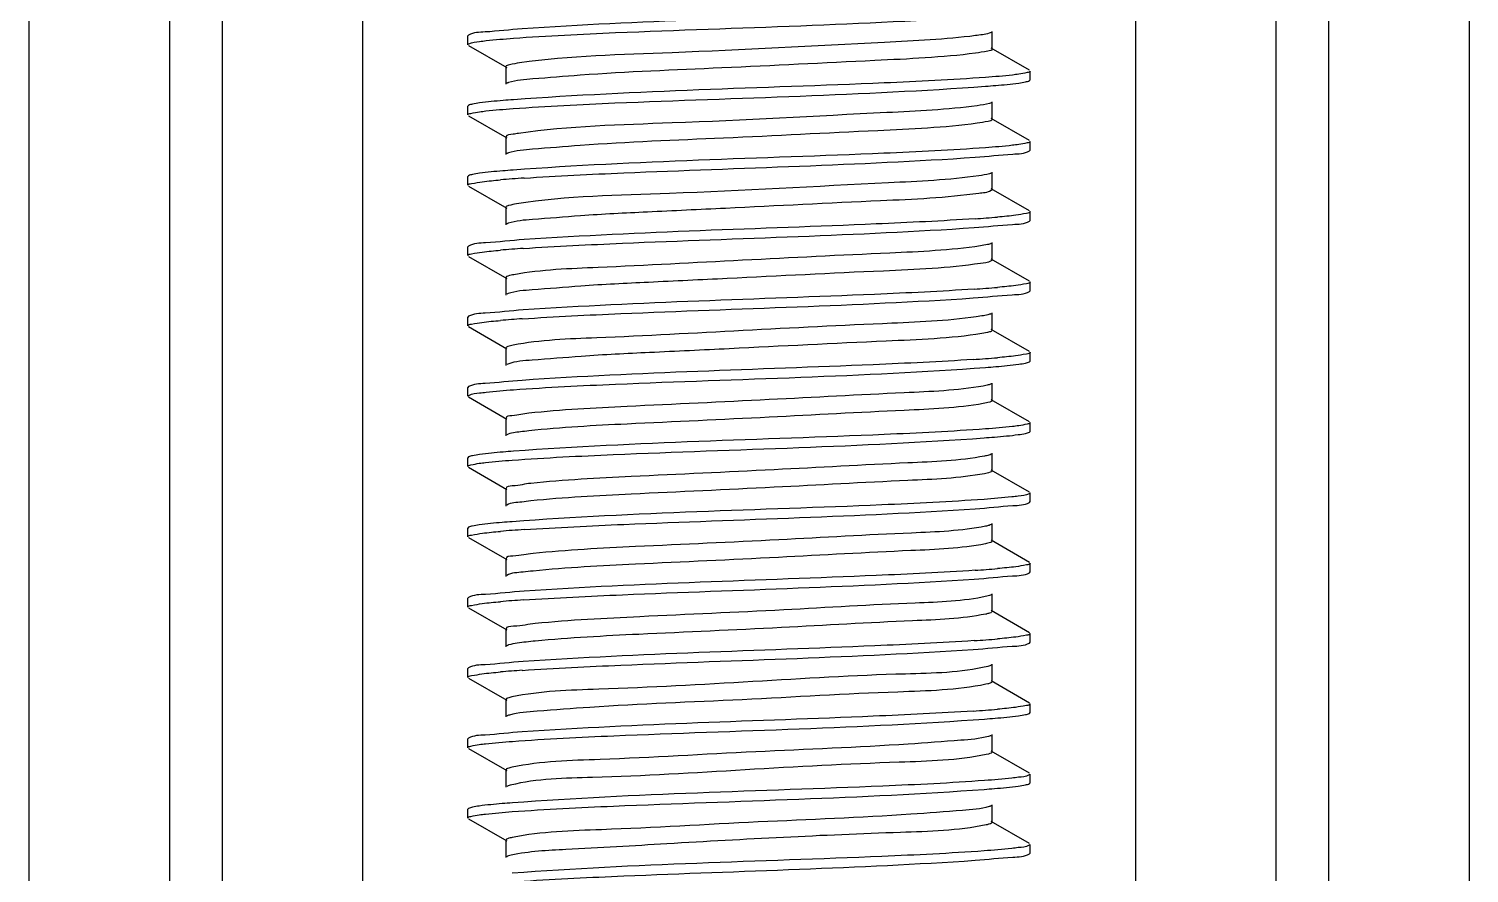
# Model space of a CAD drawing. Extents: x 27938 to 1507990, y 110129 to 923079.
# Drawn here: x 461348 to 461836.2, y 342115 to 342401 of the extents above; entities that cross this region are included whole.
import ezdxf

# ---------------------------------------------------------------- set-up
doc = ezdxf.new("R2010")
doc.units = 0
doc.header["$LTSCALE"] = 1000
doc.header["$MEASUREMENT"] = 0

msp = doc.modelspace()

# ---------------------------------------------------------------- linework, layer by layer
at = {"linetype": 'Continuous'}
for p, q in [((461347.99, 346328.15), (461347.99, 341587.12)), ((461395.62, 346328.15), (461395.62, 341587.12)), ((461413.48, 346328.15), (461413.48, 341587.12)), ((461461.1, 346328.15), (461461.1, 341587.12)), ((461723.05, 346328.15), (461723.05, 341587.12)), ((461770.67, 346328.15), (461770.67, 341587.12)), ((461788.53, 346328.15), (461788.53, 341587.12)), ((461836.16, 346328.15), (461836.16, 341587.12)), ((461497.05, 342398.86), (461496.82, 342398.6)), ((461496.82, 342395.62), (461496.82, 342398.6)), ((461496.82, 342395.62), (461496.82, 342398.6)), ((461674.44, 342394.13), (461674.44, 342400.09)), ((461497.05, 342395.36), (461509.97, 342387.88)), ((461687.1, 342386.95), (461674.18, 342394.43)), ((461509.71, 342388.18), (461509.71, 342382.23)), ((461687.1, 342383.45), (461687.33, 342383.71)), ((461687.33, 342383.71), (461687.33, 342386.69)), ((461687.33, 342383.71), (461687.33, 342386.69)), ((461497.05, 342375.05), (461496.82, 342374.78)), ((461496.82, 342371.81), (461496.82, 342374.78)), ((461496.82, 342371.81), (461496.82, 342374.78)), ((461674.44, 342370.32), (461674.44, 342376.27)), ((461497.05, 342371.55), (461509.97, 342364.07)), ((461687.1, 342363.14), (461674.18, 342370.62)), ((461509.71, 342364.37), (461509.71, 342358.41)), ((461687.1, 342359.64), (461687.33, 342359.9)), ((461687.33, 342359.9), (461687.33, 342362.88)), ((461687.33, 342359.9), (461687.33, 342362.88)), ((461497.05, 342351.23), (461496.82, 342350.97)), ((461496.82, 342348), (461496.82, 342350.97)), ((461496.82, 342348), (461496.82, 342350.97)), ((461674.44, 342346.51), (461674.44, 342352.46)), ((461497.05, 342347.73), (461509.97, 342340.25)), ((461687.1, 342339.33), (461674.18, 342346.81)), ((461509.71, 342340.55), (461509.71, 342334.6)), ((461687.33, 342336.09), (461687.33, 342339.07)), ((461687.33, 342336.09), (461687.33, 342339.07)), ((461687.1, 342335.83), (461687.33, 342336.09)), ((461497.05, 342327.42), (461496.82, 342327.16)), ((461496.82, 342324.18), (461496.82, 342327.16)), ((461496.82, 342324.18), (461496.82, 342327.16)), ((461497.05, 342323.92), (461509.97, 342316.44)), ((461674.44, 342322.69), (461674.44, 342328.65)), ((461687.1, 342315.51), (461674.18, 342323)), ((461509.71, 342316.74), (461509.71, 342310.79)), ((461687.33, 342312.28), (461687.33, 342315.25)), ((461687.33, 342312.28), (461687.33, 342315.25)), ((461510.42, 342311.29), (461509.97, 342311.09)), ((461687.1, 342312.02), (461687.33, 342312.28)), ((461674.44, 342298.88), (461674.44, 342304.83)), ((461497.05, 342303.61), (461496.82, 342303.35)), ((461496.82, 342300.37), (461496.82, 342303.35)), ((461496.82, 342300.37), (461496.82, 342303.35)), ((461497.05, 342300.11), (461509.97, 342292.63)), ((461687.1, 342291.7), (461674.18, 342299.18)), ((461509.71, 342292.93), (461509.71, 342286.98)), ((461687.33, 342288.46), (461687.33, 342291.44)), ((461687.33, 342288.46), (461687.33, 342291.44)), ((461510.38, 342287.46), (461509.97, 342287.28)), ((461687.1, 342288.2), (461687.33, 342288.46)), ((461674.44, 342275.07), (461674.44, 342281.02)), ((461497.05, 342279.79), (461496.82, 342279.53)), ((461496.82, 342276.56), (461496.82, 342279.53)), ((461496.82, 342276.56), (461496.82, 342279.53)), ((461497.05, 342276.3), (461509.97, 342268.81)), ((461687.1, 342267.89), (461674.18, 342275.37)), ((461509.71, 342269.12), (461509.71, 342263.16)), ((461687.33, 342264.65), (461687.33, 342267.63)), ((461687.33, 342264.65), (461687.33, 342267.63)), ((461687.1, 342264.39), (461687.33, 342264.65)), ((461497.05, 342255.98), (461496.82, 342255.72)), ((461496.82, 342252.74), (461496.82, 342255.72)), ((461496.82, 342252.74), (461496.82, 342255.72)), ((461674.44, 342251.26), (461674.44, 342257.21)), ((461497.05, 342252.48), (461509.97, 342245)), ((461687.1, 342244.08), (461674.18, 342251.56)), ((461509.71, 342245.3), (461509.71, 342239.35)), ((461687.33, 342240.84), (461687.33, 342243.81)), ((461687.33, 342240.84), (461687.33, 342243.81)), ((461687.1, 342240.58), (461687.33, 342240.84)), ((461497.05, 342232.17), (461496.82, 342231.91)), ((461496.82, 342228.93), (461496.82, 342231.91)), ((461496.82, 342228.93), (461496.82, 342231.91)), ((461674.44, 342227.44), (461674.44, 342233.4)), ((461497.05, 342228.67), (461509.97, 342221.19)), ((461687.1, 342220.26), (461674.18, 342227.74)), ((461509.71, 342221.49), (461509.71, 342215.54)), ((461687.1, 342216.76), (461687.33, 342217.03)), ((461687.33, 342217.03), (461687.33, 342220)), ((461687.33, 342217.03), (461687.33, 342220)), ((461497.05, 342208.36), (461496.82, 342208.1)), ((461496.82, 342205.12), (461496.82, 342208.1)), ((461496.82, 342205.12), (461496.82, 342208.1)), ((461674.44, 342203.63), (461674.44, 342209.58)), ((461497.05, 342204.86), (461509.97, 342197.38)), ((461687.1, 342196.45), (461674.18, 342203.93)), ((461509.71, 342197.68), (461509.71, 342191.72)), ((461687.1, 342192.95), (461687.33, 342193.21)), ((461687.33, 342193.21), (461687.33, 342196.19)), ((461687.33, 342193.21), (461687.33, 342196.19)), ((461497.05, 342184.54), (461496.82, 342184.28)), ((461496.82, 342181.31), (461496.82, 342184.28)), ((461496.82, 342181.31), (461496.82, 342184.28)), ((461674.44, 342179.82), (461674.44, 342185.77)), ((461497.05, 342181.05), (461509.97, 342173.56)), ((461672.97, 342179.1), (461672.37, 342178.97)), ((461687.1, 342172.64), (461674.18, 342180.12)), ((461509.71, 342173.86), (461509.71, 342167.91)), ((461687.1, 342169.14), (461687.33, 342169.4)), ((461687.33, 342169.4), (461687.33, 342172.38)), ((461687.33, 342169.4), (461687.33, 342172.38)), ((461497.05, 342160.73), (461496.82, 342160.47)), ((461496.82, 342157.49), (461496.82, 342160.47)), ((461496.82, 342157.49), (461496.82, 342160.47)), ((461674.44, 342156), (461674.44, 342161.96)), ((461497.05, 342157.23), (461509.97, 342149.75)), ((461673.26, 342155.36), (461672.42, 342155.16)), ((461687.1, 342148.82), (461674.18, 342156.31)), ((461509.71, 342150.05), (461509.71, 342144.1)), ((461687.33, 342145.59), (461687.33, 342148.56)), ((461687.33, 342145.59), (461687.33, 342148.56)), ((461687.1, 342145.33), (461687.33, 342145.59)), ((461497.05, 342136.92), (461496.82, 342136.66)), ((461496.82, 342133.68), (461496.82, 342136.66)), ((461496.82, 342133.68), (461496.82, 342136.66)), ((461674.44, 342132.19), (461674.44, 342138.15)), ((461497.05, 342133.42), (461509.97, 342125.94)), ((461687.1, 342125.01), (461674.18, 342132.49)), ((461509.71, 342126.24), (461509.71, 342120.29)), ((461687.33, 342121.77), (461687.33, 342124.75)), ((461687.33, 342121.77), (461687.33, 342124.75)), ((461687.1, 342121.51), (461687.33, 342121.77))]:
    msp.add_line(p, q, dxfattribs=at)
for centre, radius, start, end in [((461543.6, 341923.72), 427.62, 93.719, 94.7992), ((461641.07, 342756.75), 421, 273.7601, 274.8008), ((461543.19, 341905.12), 422.38, 93.7519, 94.8), ((461640.66, 342738.1), 426.18, 273.7273, 274.8001), ((461542.76, 341886.73), 416.95, 93.7864, 94.801), ((461640.28, 342719.16), 431.07, 273.6966, 274.7995), ((461543.61, 341804.49), 427.78, 93.7179, 94.7992), ((461641.09, 342637.51), 420.83, 273.7612, 274.8008), ((461543.2, 341785.88), 422.56, 93.7508, 94.8), ((461668.34, 342222.29), 19.92, 281.4492, 282.4619), ((461640.68, 342618.87), 426.01, 273.7284, 274.8001), ((461542.77, 341767.49), 417.13, 93.7852, 94.8009), ((461640.29, 342599.94), 430.91, 273.6976, 274.7995)]:
    msp.add_arc(centre, radius, start, end, dxfattribs=at)
for points, knots in [([(461668.06, 342408.05), (461656.78, 342407.31), (461605.83, 342404.87), (461554.82, 342403.66), (461515.21, 342400.99)], [0, 0, 0, 0, 0.221727, 1, 1, 1, 1]), ([(461512.26, 342397.81), (461523.78, 342398.65), (461577.12, 342401.25), (461630.53, 342402.29), (461672.27, 342405.37)], [0, 0, 0, 0, 0.216168, 1, 1, 1, 1]), ([(461515.21, 342400.99), (461511.01, 342400.71), (461505.12, 342399.89), (461498.69, 342399.8), (461497.05, 342398.86)], [0, 0, 0, 0, 0.690699, 1, 1, 1, 1]), ([(461500.78, 342396.72), (461501.51, 342396.82), (461505.33, 342397.28), (461509.16, 342397.58), (461512.26, 342397.81)], [0, 0, 0, 0, 0.191575, 1, 1, 1, 1]), ([(461668.86, 342398.68), (461658.63, 342397.38), (461624.29, 342395.75), (461572.83, 342392.85), (461531.43, 342391.84), (461514.31, 342389.45)], [0, 0, 0, 0, 0.199783, 0.665188, 1, 1, 1, 1]), ([(461674.18, 342399.78), (461673.96, 342399.66), (461672.22, 342399.08), (461670.41, 342398.88), (461668.86, 342398.68)], [0, 0, 0, 0, 0.137062, 1, 1, 1, 1]), ([(461496.82, 342395.62), (461496.82, 342395.74), (461498.24, 342396.63), (461499.53, 342396.54), (461500.78, 342396.72)], [0, 0, 0, 0, 0.088884, 1, 1, 1, 1]), ([(461668.86, 342392.73), (461657.54, 342391.29), (461628.82, 342390.01), (461584.19, 342387.7), (461545.44, 342386.22), (461521.45, 342384.2), (461513.24, 342383.61), (461510.6, 342382.78)], [0, 0, 0, 0, 0.215732, 0.542961, 0.846149, 0.947566, 1, 1, 1, 1]), ([(461674.44, 342394.13), (461674.44, 342393.61), (461671.65, 342393.29), (461670.26, 342392.91), (461668.86, 342392.73)], [0, 0, 0, 0, 0.271371, 1, 1, 1, 1]), ([(461514.31, 342389.45), (461513.16, 342389.29), (461511.97, 342388.98), (461509.71, 342388.62), (461509.71, 342388.18)], [0, 0, 0, 0, 0.725335, 1, 1, 1, 1]), ([(461510.6, 342382.78), (461510.48, 342382.74), (461510.27, 342382.67), (461510.06, 342382.58), (461509.98, 342382.53)], [0, 0, 0, 0, 0.562806, 1, 1, 1, 1]), ([(461672.27, 342384.53), (461660.84, 342383.69), (461607.5, 342381.09), (461554.09, 342380.02), (461512.26, 342376.97)], [0, 0, 0, 0, 0.214685, 1, 1, 1, 1]), ([(461672.22, 342381.55), (461673.37, 342381.64), (461677.13, 342381.93), (461680.89, 342382.27), (461683.47, 342382.63)], [0, 0, 0, 0, 0.307511, 1, 1, 1, 1]), ([(461683.49, 342385.61), (461682.78, 342385.51), (461679.05, 342385.05), (461675.3, 342384.75), (461672.27, 342384.53)], [0, 0, 0, 0, 0.191301, 1, 1, 1, 1]), ([(461683.47, 342382.63), (461684.26, 342382.74), (461685.48, 342382.96), (461686.71, 342383.23), (461687.1, 342383.45)], [0, 0, 0, 0, 0.642979, 1, 1, 1, 1]), ([(461687.33, 342386.69), (461687.33, 342386.32), (461685.45, 342386), (461684.45, 342385.75), (461683.49, 342385.61)], [0, 0, 0, 0, 0.27461, 1, 1, 1, 1]), ([(461512.11, 342373.98), (461523.6, 342374.83), (461576.97, 342377.43), (461630.42, 342378.47), (461672.22, 342381.55)], [0, 0, 0, 0, 0.215679, 1, 1, 1, 1]), ([(461496.82, 342371.81), (461496.82, 342372.18), (461498.74, 342372.5), (461499.75, 342372.76), (461500.74, 342372.9)], [0, 0, 0, 0, 0.274258, 1, 1, 1, 1]), ([(461500.78, 342375.88), (461499.97, 342375.77), (461498.72, 342375.55), (461497.45, 342375.27), (461497.05, 342375.05)], [0, 0, 0, 0, 0.644106, 1, 1, 1, 1]), ([(461500.74, 342372.9), (461501.46, 342373), (461505.24, 342373.46), (461509.03, 342373.76), (461512.11, 342373.98)], [0, 0, 0, 0, 0.191496, 1, 1, 1, 1]), ([(461512.26, 342376.97), (461511.09, 342376.89), (461507.25, 342376.59), (461503.42, 342376.25), (461500.78, 342375.88)], [0, 0, 0, 0, 0.307212, 1, 1, 1, 1]), ([(461669.44, 342374.95), (461659.3, 342373.59), (461624.75, 342372), (461573.01, 342368.99), (461531.2, 342368.08), (461513.99, 342365.59)], [0, 0, 0, 0, 0.197098, 0.665048, 1, 1, 1, 1]), ([(461674.18, 342375.97), (461673.98, 342375.86), (461672.44, 342375.33), (461670.82, 342375.13), (461669.44, 342374.95)], [0, 0, 0, 0, 0.140352, 1, 1, 1, 1]), ([(461669.44, 342368.99), (461658.26, 342367.49), (461629.52, 342366.26), (461584.72, 342363.89), (461545.61, 342362.44), (461521.42, 342360.37), (461513.16, 342359.81), (461510.53, 342358.95)], [0, 0, 0, 0, 0.212511, 0.540713, 0.846077, 0.947938, 1, 1, 1, 1]), ([(461674.44, 342370.32), (461674.44, 342369.84), (461671.96, 342369.5), (461670.69, 342369.16), (461669.44, 342368.99)], [0, 0, 0, 0, 0.273189, 1, 1, 1, 1]), ([(461513.99, 342365.59), (461513.37, 342365.5), (461512.16, 342365.16), (461509.71, 342365.23), (461509.71, 342364.37)], [0, 0, 0, 0, 0.421551, 1, 1, 1, 1]), ([(461510.53, 342358.95), (461510.43, 342358.91), (461510.24, 342358.84), (461510.05, 342358.76), (461509.98, 342358.72)], [0, 0, 0, 0, 0.558561, 1, 1, 1, 1]), ([(461672.22, 342360.71), (461660.76, 342359.87), (461607.39, 342357.27), (461553.93, 342356.21), (461512.11, 342353.15)], [0, 0, 0, 0, 0.215024, 1, 1, 1, 1]), ([(461668.68, 342357.49), (461672.95, 342357.78), (461678.92, 342358.6), (461685.44, 342358.69), (461687.1, 342359.64)], [0, 0, 0, 0, 0.690937, 1, 1, 1, 1]), ([(461683.47, 342361.8), (461682.76, 342361.7), (461679.02, 342361.24), (461675.26, 342360.94), (461672.22, 342360.71)], [0, 0, 0, 0, 0.191312, 1, 1, 1, 1]), ([(461687.33, 342362.88), (461687.33, 342362.51), (461685.44, 342362.19), (461684.44, 342361.93), (461683.47, 342361.8)], [0, 0, 0, 0, 0.274539, 1, 1, 1, 1]), ([(461515.86, 342350.43), (461527.11, 342351.18), (461578.04, 342353.62), (461629.04, 342354.84), (461668.68, 342357.49)], [0, 0, 0, 0, 0.220951, 1, 1, 1, 1]), ([(461496.82, 342348), (461496.82, 342348.45), (461499.26, 342348.72), (461500.47, 342349.06), (461501.69, 342349.21)], [0, 0, 0, 0, 0.27062, 1, 1, 1, 1]), ([(461500.74, 342352.06), (461499.93, 342351.95), (461498.7, 342351.74), (461497.44, 342351.46), (461497.05, 342351.23)], [0, 0, 0, 0, 0.643624, 1, 1, 1, 1]), ([(461512.11, 342353.15), (461510.94, 342353.06), (461507.14, 342352.77), (461503.35, 342352.43), (461500.74, 342352.06)], [0, 0, 0, 0, 0.307309, 1, 1, 1, 1]), ([(461669.99, 342351.21), (461659.85, 342349.77), (461624.81, 342348.25), (461572.67, 342345.02), (461530.38, 342344.39), (461513.25, 342341.67)], [0, 0, 0, 0, 0.195714, 0.66858, 1, 1, 1, 1]), ([(461674.17, 342352.16), (461674, 342352.06), (461672.64, 342351.57), (461671.21, 342351.38), (461669.99, 342351.21)], [0, 0, 0, 0, 0.143993, 1, 1, 1, 1]), ([(461669.99, 342345.26), (461658.96, 342343.69), (461630.23, 342342.5), (461592.79, 342340.59), (461558.9, 342338.98), (461537.04, 342337.93), (461521.41, 342336.54), (461513.09, 342336), (461510.47, 342335.12)], [0, 0, 0, 0, 0.209152, 0.538245, 0.703966, 0.845837, 0.948213, 1, 1, 1, 1]), ([(461674.44, 342346.51), (461674.44, 342346.37), (461672.86, 342345.36), (461671.4, 342345.46), (461669.99, 342345.26)], [0, 0, 0, 0, 0.089964, 1, 1, 1, 1]), ([(461513.25, 342341.67), (461512.36, 342341.53), (461511.41, 342341.3), (461509.71, 342340.9), (461509.71, 342340.55)], [0, 0, 0, 0, 0.720116, 1, 1, 1, 1]), ([(461687.33, 342339.07), (461687.33, 342338.62), (461684.94, 342338.34), (461683.75, 342338.01), (461682.55, 342337.86)], [0, 0, 0, 0, 0.270908, 1, 1, 1, 1]), ([(461510.47, 342335.12), (461510.38, 342335.08), (461510.21, 342335.02), (461510.04, 342334.94), (461509.97, 342334.9)], [0, 0, 0, 0, 0.554726, 1, 1, 1, 1]), ([(461515.55, 342326.6), (461526.74, 342327.35), (461577.68, 342329.79), (461628.68, 342331.02), (461668.37, 342333.66)], [0, 0, 0, 0, 0.219921, 1, 1, 1, 1]), ([(461668.68, 342336.65), (461657.5, 342335.91), (461606.57, 342333.46), (461555.57, 342332.23), (461515.86, 342329.6)], [0, 0, 0, 0, 0.219663, 1, 1, 1, 1]), ([(461668.37, 342333.66), (461672.71, 342333.94), (461678.78, 342334.79), (461685.41, 342334.86), (461687.1, 342335.83)], [0, 0, 0, 0, 0.691235, 1, 1, 1, 1]), ([(461515.86, 342329.6), (461511.5, 342329.31), (461505.4, 342328.46), (461498.74, 342328.39), (461497.05, 342327.42)], [0, 0, 0, 0, 0.691322, 1, 1, 1, 1]), ([(461496.82, 342324.18), (461496.82, 342324.63), (461499.22, 342324.91), (461500.42, 342325.24), (461501.63, 342325.39)], [0, 0, 0, 0, 0.270822, 1, 1, 1, 1]), ([(461670.51, 342327.47), (461660.34, 342325.94), (461633.39, 342324.79), (461590.2, 342322.65), (461547.8, 342320.33), (461521.82, 342319.41), (461512.43, 342317.72)], [0, 0, 0, 0, 0.194809, 0.509786, 0.819314, 1, 1, 1, 1]), ([(461674.17, 342328.35), (461673.78, 342328.12), (461672.53, 342327.82), (461671.31, 342327.59), (461670.51, 342327.47)], [0, 0, 0, 0, 0.362559, 1, 1, 1, 1]), ([(461670.51, 342321.52), (461659.64, 342319.88), (461630.94, 342318.76), (461593.44, 342316.8), (461559.27, 342315.19), (461537.17, 342314.13), (461521.41, 342312.71), (461513.03, 342312.2), (461510.42, 342311.29)], [0, 0, 0, 0, 0.205664, 0.535582, 0.702489, 0.845448, 0.948405, 1, 1, 1, 1]), ([(461674.44, 342322.69), (461674.44, 342322.57), (461673.09, 342321.63), (461671.76, 342321.71), (461670.51, 342321.52)], [0, 0, 0, 0, 0.092494, 1, 1, 1, 1]), ([(461512.43, 342317.72), (461511.75, 342317.59), (461510.98, 342317.42), (461509.71, 342317.02), (461509.71, 342316.74)], [0, 0, 0, 0, 0.713836, 1, 1, 1, 1]), ([(461687.33, 342315.25), (461687.33, 342314.8), (461684.91, 342314.53), (461683.7, 342314.19), (461682.49, 342314.04)], [0, 0, 0, 0, 0.270705, 1, 1, 1, 1]), ([(461515.22, 342302.77), (461526.36, 342303.52), (461577.31, 342305.97), (461628.32, 342307.2), (461668.07, 342309.82)], [0, 0, 0, 0, 0.218885, 1, 1, 1, 1]), ([(461668.37, 342312.82), (461657.14, 342312.07), (461606.2, 342309.63), (461555.2, 342308.41), (461515.55, 342305.76)], [0, 0, 0, 0, 0.220688, 1, 1, 1, 1]), ([(461668.07, 342309.82), (461672.48, 342310.11), (461678.65, 342310.97), (461685.39, 342311.03), (461687.1, 342312.02)], [0, 0, 0, 0, 0.691515, 1, 1, 1, 1]), ([(461515.55, 342305.76), (461511.26, 342305.48), (461505.26, 342304.65), (461498.72, 342304.56), (461497.05, 342303.61)], [0, 0, 0, 0, 0.691024, 1, 1, 1, 1]), ([(461674.17, 342304.53), (461673.83, 342304.33), (461672.75, 342304.05), (461671.68, 342303.85), (461671, 342303.74)], [0, 0, 0, 0, 0.368275, 1, 1, 1, 1]), ([(461496.82, 342300.37), (461496.82, 342300.81), (461499.18, 342301.09), (461500.37, 342301.42), (461501.56, 342301.57)], [0, 0, 0, 0, 0.271063, 1, 1, 1, 1]), ([(461671, 342303.74), (461660.93, 342302.11), (461633.83, 342301.04), (461590.33, 342298.85), (461547.59, 342296.45), (461521.42, 342295.64), (461512.1, 342293.84)], [0, 0, 0, 0, 0.192287, 0.509303, 0.821123, 1, 1, 1, 1]), ([(461671, 342297.78), (461660.3, 342296.06), (461631.63, 342295.02), (461594.11, 342293.01), (461559.66, 342291.39), (461537.32, 342290.34), (461521.43, 342288.88), (461512.98, 342288.4), (461510.38, 342287.46)], [0, 0, 0, 0, 0.202057, 0.532738, 0.700843, 0.844928, 0.948524, 1, 1, 1, 1]), ([(461674.44, 342298.88), (461674.43, 342298.54), (461672.8, 342298.15), (461671.87, 342297.92), (461671, 342297.78)], [0, 0, 0, 0, 0.280678, 1, 1, 1, 1]), ([(461512.1, 342293.84), (461511.49, 342293.73), (461510.8, 342293.57), (461509.71, 342293.18), (461509.71, 342292.93)], [0, 0, 0, 0, 0.710342, 1, 1, 1, 1]), ([(461687.33, 342291.44), (461687.33, 342290.98), (461684.88, 342290.71), (461683.66, 342290.37), (461682.43, 342290.22)], [0, 0, 0, 0, 0.270538, 1, 1, 1, 1]), ([(461512.27, 342278.75), (461523.78, 342279.58), (461577.12, 342282.18), (461630.54, 342283.23), (461672.28, 342286.3)], [0, 0, 0, 0, 0.216188, 1, 1, 1, 1]), ([(461668.07, 342288.99), (461656.79, 342288.24), (461605.84, 342285.81), (461554.83, 342284.6), (461515.22, 342281.93)], [0, 0, 0, 0, 0.221694, 1, 1, 1, 1]), ([(461672.28, 342286.3), (461673.43, 342286.39), (461677.17, 342286.68), (461680.91, 342287.02), (461683.49, 342287.38)], [0, 0, 0, 0, 0.307529, 1, 1, 1, 1]), ([(461683.49, 342287.38), (461684.28, 342287.5), (461685.48, 342287.71), (461686.72, 342287.98), (461687.1, 342288.2)], [0, 0, 0, 0, 0.642817, 1, 1, 1, 1]), ([(461515.22, 342281.93), (461511.02, 342281.65), (461505.12, 342280.83), (461498.69, 342280.73), (461497.05, 342279.79)], [0, 0, 0, 0, 0.69071, 1, 1, 1, 1]), ([(461671.46, 342280), (461662.62, 342278.47), (461638.32, 342277.48), (461598.12, 342275.27), (461555.69, 342273.35), (461528.5, 342271.97), (461517.43, 342270.77)], [0, 0, 0, 0, 0.174435, 0.471025, 0.783552, 1, 1, 1, 1]), ([(461674.17, 342280.72), (461673.87, 342280.54), (461672.95, 342280.28), (461672.04, 342280.1), (461671.46, 342280)], [0, 0, 0, 0, 0.374646, 1, 1, 1, 1]), ([(461496.82, 342276.56), (461496.82, 342276.68), (461498.24, 342277.57), (461499.53, 342277.48), (461500.78, 342277.65)], [0, 0, 0, 0, 0.088875, 1, 1, 1, 1]), ([(461500.78, 342277.65), (461501.51, 342277.76), (461505.33, 342278.22), (461509.17, 342278.52), (461512.27, 342278.75)], [0, 0, 0, 0, 0.191576, 1, 1, 1, 1]), ([(461674.44, 342275.07), (461674.43, 342274.77), (461673.04, 342274.37), (461672.21, 342274.18), (461671.46, 342274.05)], [0, 0, 0, 0, 0.284151, 1, 1, 1, 1]), ([(461517.43, 342270.77), (461515.5, 342270.56), (461513.66, 342269.99), (461509.71, 342269.82), (461509.72, 342269.12)], [0, 0, 0, 0, 0.732932, 1, 1, 1, 1]), ([(461671.46, 342274.05), (461662.62, 342272.52), (461638.32, 342271.53), (461598.12, 342269.31), (461555.69, 342267.4), (461528.5, 342266.02), (461517.43, 342264.82)], [0, 0, 0, 0, 0.174435, 0.471025, 0.783552, 1, 1, 1, 1]), ([(461672.28, 342265.47), (461660.84, 342264.62), (461607.51, 342262.02), (461554.09, 342260.96), (461512.27, 342257.91)], [0, 0, 0, 0, 0.214671, 1, 1, 1, 1]), ([(461683.49, 342266.55), (461682.78, 342266.45), (461679.05, 342265.99), (461675.3, 342265.69), (461672.28, 342265.47)], [0, 0, 0, 0, 0.191301, 1, 1, 1, 1]), ([(461687.33, 342267.63), (461687.33, 342267.26), (461685.45, 342266.94), (461684.45, 342266.68), (461683.49, 342266.55)], [0, 0, 0, 0, 0.274613, 1, 1, 1, 1]), ([(461517.43, 342264.82), (461516.49, 342264.71), (461514.02, 342264.34), (461511.35, 342264.26), (461509.97, 342263.46)], [0, 0, 0, 0, 0.372044, 1, 1, 1, 1]), ([(461511.83, 342254.9), (461523.24, 342255.74), (461576.54, 342258.34), (461629.92, 342259.42), (461671.73, 342262.45)], [0, 0, 0, 0, 0.214378, 1, 1, 1, 1]), ([(461671.73, 342262.45), (461672.92, 342262.54), (461676.8, 342262.84), (461680.67, 342263.18), (461683.34, 342263.55)], [0, 0, 0, 0, 0.30728, 1, 1, 1, 1]), ([(461683.34, 342263.55), (461684.16, 342263.66), (461685.42, 342263.88), (461686.7, 342264.16), (461687.1, 342264.39)], [0, 0, 0, 0, 0.644379, 1, 1, 1, 1]), ([(461500.78, 342256.82), (461499.97, 342256.7), (461498.72, 342256.49), (461497.45, 342256.21), (461497.05, 342255.98)], [0, 0, 0, 0, 0.644124, 1, 1, 1, 1]), ([(461512.27, 342257.91), (461511.09, 342257.82), (461507.26, 342257.53), (461503.42, 342257.19), (461500.78, 342256.82)], [0, 0, 0, 0, 0.30721, 1, 1, 1, 1]), ([(461671.89, 342256.26), (461663.34, 342254.67), (461639.42, 342253.78), (461599.58, 342251.49), (461556.96, 342249.62), (461529.46, 342248.21), (461518.14, 342247.03)], [0, 0, 0, 0, 0.169335, 0.463986, 0.778446, 1, 1, 1, 1]), ([(461674.17, 342256.91), (461673.91, 342256.76), (461673.14, 342256.52), (461672.37, 342256.35), (461671.89, 342256.26)], [0, 0, 0, 0, 0.381761, 1, 1, 1, 1]), ([(461496.82, 342252.74), (461496.82, 342253.11), (461498.7, 342253.43), (461499.69, 342253.69), (461500.65, 342253.82)], [0, 0, 0, 0, 0.27468, 1, 1, 1, 1]), ([(461500.65, 342253.82), (461501.36, 342253.92), (461505.08, 342254.38), (461508.81, 342254.68), (461511.83, 342254.9)], [0, 0, 0, 0, 0.191268, 1, 1, 1, 1]), ([(461674.43, 342251.26), (461674.43, 342250.99), (461673.26, 342250.6), (461672.53, 342250.43), (461671.89, 342250.31)], [0, 0, 0, 0, 0.288381, 1, 1, 1, 1]), ([(461518.14, 342247.03), (461516.04, 342246.81), (461514.04, 342246.18), (461509.71, 342246.07), (461509.72, 342245.3)], [0, 0, 0, 0, 0.73383, 1, 1, 1, 1]), ([(461671.89, 342250.31), (461663.34, 342248.72), (461639.42, 342247.82), (461599.58, 342245.54), (461556.96, 342243.66), (461529.46, 342242.26), (461518.14, 342241.08)], [0, 0, 0, 0, 0.169335, 0.463986, 0.778446, 1, 1, 1, 1]), ([(461518.14, 342241.08), (461517.11, 342240.97), (461514.41, 342240.57), (461511.47, 342240.52), (461509.97, 342239.65)], [0, 0, 0, 0, 0.374075, 1, 1, 1, 1]), ([(461671.73, 342241.62), (461660.2, 342240.78), (461606.9, 342238.18), (461553.52, 342237.14), (461511.83, 342234.06)], [0, 0, 0, 0, 0.216629, 1, 1, 1, 1]), ([(461683.34, 342242.71), (461682.6, 342242.61), (461678.74, 342242.15), (461674.87, 342241.84), (461671.73, 342241.62)], [0, 0, 0, 0, 0.191487, 1, 1, 1, 1]), ([(461687.33, 342243.81), (461687.33, 342243.69), (461685.9, 342242.8), (461684.6, 342242.89), (461683.34, 342242.71)], [0, 0, 0, 0, 0.088741, 1, 1, 1, 1]), ([(461515.87, 342231.37), (461527.12, 342232.12), (461578.06, 342234.56), (461629.05, 342235.77), (461668.69, 342238.43)], [0, 0, 0, 0, 0.220985, 1, 1, 1, 1]), ([(461668.69, 342238.43), (461672.95, 342238.71), (461678.93, 342239.54), (461685.44, 342239.63), (461687.1, 342240.58)], [0, 0, 0, 0, 0.690927, 1, 1, 1, 1]), ([(461500.65, 342232.99), (461499.86, 342232.87), (461498.66, 342232.66), (461497.43, 342232.39), (461497.05, 342232.17)], [0, 0, 0, 0, 0.642692, 1, 1, 1, 1]), ([(461511.83, 342234.06), (461510.68, 342233.98), (461506.95, 342233.69), (461503.22, 342233.35), (461500.65, 342232.99)], [0, 0, 0, 0, 0.307565, 1, 1, 1, 1]), ([(461672.28, 342232.53), (461664.03, 342230.86), (461640.5, 342230.08), (461601.03, 342227.72), (461558.24, 342225.88), (461530.44, 342224.46), (461518.89, 342223.3)], [0, 0, 0, 0, 0.164215, 0.456918, 0.773319, 1, 1, 1, 1]), ([(461674.17, 342233.1), (461673.95, 342232.97), (461673.32, 342232.75), (461672.67, 342232.61), (461672.28, 342232.53)], [0, 0, 0, 0, 0.389817, 1, 1, 1, 1]), ([(461496.82, 342228.93), (461496.82, 342229.39), (461499.26, 342229.66), (461500.47, 342229.99), (461501.7, 342230.15)], [0, 0, 0, 0, 0.270614, 1, 1, 1, 1]), ([(461672.2, 342226.56), (461663.91, 342224.91), (461640.36, 342224.1), (461600.89, 342221.77), (461558.16, 342219.92), (461530.42, 342218.5), (461518.89, 342217.34)], [0, 0, 0, 0, 0.165027, 0.457743, 0.773694, 1, 1, 1, 1]), ([(461674.43, 342227.44), (461674.43, 342227.2), (461673.42, 342226.82), (461672.77, 342226.67), (461672.2, 342226.56)], [0, 0, 0, 0, 0.292222, 1, 1, 1, 1]), ([(461518.89, 342223.3), (461516.6, 342223.07), (461514.44, 342222.37), (461509.71, 342222.32), (461509.72, 342221.49)], [0, 0, 0, 0, 0.734573, 1, 1, 1, 1]), ([(461518.89, 342217.34), (461517.76, 342217.23), (461514.81, 342216.8), (461511.6, 342216.78), (461509.97, 342215.84)], [0, 0, 0, 0, 0.375922, 1, 1, 1, 1]), ([(461668.69, 342217.59), (461657.52, 342216.84), (461606.58, 342214.4), (461555.58, 342213.17), (461515.87, 342210.53)], [0, 0, 0, 0, 0.219629, 1, 1, 1, 1]), ([(461668.38, 342214.59), (461672.72, 342214.88), (461678.79, 342215.72), (461685.41, 342215.8), (461687.1, 342216.76)], [0, 0, 0, 0, 0.691226, 1, 1, 1, 1]), ([(461687.33, 342220), (461687.33, 342219.55), (461684.94, 342219.28), (461683.75, 342218.95), (461682.55, 342218.8)], [0, 0, 0, 0, 0.270915, 1, 1, 1, 1]), ([(461515.56, 342207.54), (461526.75, 342208.28), (461577.69, 342210.73), (461628.69, 342211.96), (461668.38, 342214.59)], [0, 0, 0, 0, 0.219955, 1, 1, 1, 1]), ([(461515.87, 342210.53), (461511.51, 342210.24), (461505.41, 342209.4), (461498.74, 342209.33), (461497.05, 342208.36)], [0, 0, 0, 0, 0.691332, 1, 1, 1, 1]), ([(461672.64, 342208.79), (461664.7, 342207.03), (461641.56, 342206.4), (461602.49, 342203.94), (461559.53, 342202.14), (461531.45, 342200.7), (461519.66, 342199.56)], [0, 0, 0, 0, 0.159071, 0.449817, 0.768166, 1, 1, 1, 1]), ([(461674.17, 342209.28), (461673.99, 342209.17), (461673.48, 342208.99), (461672.95, 342208.86), (461672.64, 342208.79)], [0, 0, 0, 0, 0.398908, 1, 1, 1, 1]), ([(461496.82, 342205.12), (461496.82, 342205.57), (461499.22, 342205.84), (461500.43, 342206.17), (461501.63, 342206.33)], [0, 0, 0, 0, 0.270815, 1, 1, 1, 1]), ([(461672.29, 342202.76), (461664.16, 342201.11), (461640.91, 342200.33), (461601.81, 342197.99), (461559.15, 342196.16), (461531.33, 342194.73), (461519.66, 342193.61)], [0, 0, 0, 0, 0.162868, 0.453695, 0.769951, 1, 1, 1, 1]), ([(461674.43, 342203.63), (461674.43, 342203.43), (461673.65, 342203.07), (461673.1, 342202.94), (461672.64, 342202.84)], [0, 0, 0, 0, 0.299631, 1, 1, 1, 1]), ([(461519.66, 342199.56), (461517.18, 342199.32), (461514.86, 342198.55), (461509.71, 342198.58), (461509.72, 342197.68)], [0, 0, 0, 0, 0.735179, 1, 1, 1, 1]), ([(461510.62, 342192.29), (461510.5, 342192.25), (461510.28, 342192.17), (461510.06, 342192.08), (461509.98, 342192.03)], [0, 0, 0, 0, 0.564999, 1, 1, 1, 1]), ([(461519.66, 342193.61), (461518.62, 342193.51), (461515.6, 342193.16), (461512.53, 342192.88), (461510.62, 342192.29)], [0, 0, 0, 0, 0.344737, 1, 1, 1, 1]), ([(461668.38, 342193.76), (461657.15, 342193.01), (461606.21, 342190.57), (461555.21, 342189.35), (461515.56, 342186.7)], [0, 0, 0, 0, 0.220655, 1, 1, 1, 1]), ([(461668.08, 342190.76), (461672.49, 342191.05), (461678.66, 342191.91), (461685.39, 342191.97), (461687.1, 342192.95)], [0, 0, 0, 0, 0.691506, 1, 1, 1, 1]), ([(461687.33, 342196.19), (461687.33, 342195.73), (461684.91, 342195.46), (461683.7, 342195.13), (461682.49, 342194.98)], [0, 0, 0, 0, 0.270711, 1, 1, 1, 1]), ([(461515.23, 342183.7), (461526.38, 342184.45), (461577.32, 342186.9), (461628.33, 342188.14), (461668.08, 342190.76)], [0, 0, 0, 0, 0.218919, 1, 1, 1, 1]), ([(461496.82, 342181.31), (461496.82, 342181.75), (461499.19, 342182.03), (461500.37, 342182.35), (461501.56, 342182.51)], [0, 0, 0, 0, 0.271054, 1, 1, 1, 1]), ([(461515.56, 342186.7), (461511.27, 342186.41), (461505.27, 342185.58), (461498.72, 342185.5), (461497.05, 342184.54)], [0, 0, 0, 0, 0.691034, 1, 1, 1, 1]), ([(461672.97, 342185.05), (461663.89, 342182.83), (461637.03, 342182.55), (461593.23, 342179.8), (461548.83, 342177.36), (461521.37, 342176.72), (461511.73, 342174.7)], [0, 0, 0, 0, 0.173415, 0.493457, 0.817191, 1, 1, 1, 1]), ([(461674.17, 342185.47), (461674.02, 342185.38), (461673.62, 342185.23), (461673.21, 342185.11), (461672.97, 342185.05)], [0, 0, 0, 0, 0.409248, 1, 1, 1, 1]), ([(461672.37, 342178.97), (461662.59, 342176.95), (461634.81, 342176.34), (461590.18, 342173.54), (461549.31, 342172.1), (461523.1, 342170.05), (461513.93, 342169.39), (461510.88, 342168.55)], [0, 0, 0, 0, 0.185116, 0.511346, 0.831141, 0.941355, 1, 1, 1, 1]), ([(461674.43, 342179.82), (461674.43, 342179.65), (461673.81, 342179.31), (461673.34, 342179.19), (461672.97, 342179.1)], [0, 0, 0, 0, 0.307326, 1, 1, 1, 1]), ([(461511.73, 342174.7), (461511.22, 342174.6), (461510.61, 342174.46), (461509.72, 342174.08), (461509.72, 342173.86)], [0, 0, 0, 0, 0.705072, 1, 1, 1, 1]), ([(461510.88, 342168.55), (461510.7, 342168.5), (461510.39, 342168.41), (461510.09, 342168.28), (461509.98, 342168.21)], [0, 0, 0, 0, 0.578625, 1, 1, 1, 1]), ([(461668.08, 342169.92), (461656.8, 342169.18), (461605.85, 342166.74), (461554.84, 342165.53), (461515.23, 342162.87)], [0, 0, 0, 0, 0.221661, 1, 1, 1, 1]), ([(461671.94, 342167.22), (461673.12, 342167.3), (461676.94, 342167.6), (461680.76, 342167.94), (461683.39, 342168.31)], [0, 0, 0, 0, 0.307294, 1, 1, 1, 1]), ([(461687.33, 342172.38), (461687.33, 342171.92), (461684.88, 342171.65), (461683.66, 342171.31), (461682.44, 342171.16)], [0, 0, 0, 0, 0.270543, 1, 1, 1, 1]), ([(461683.39, 342168.31), (461684.2, 342168.42), (461685.44, 342168.63), (461686.71, 342168.91), (461687.1, 342169.14)], [0, 0, 0, 0, 0.643862, 1, 1, 1, 1]), ([(461515.23, 342162.87), (461511.02, 342162.58), (461505.12, 342161.77), (461498.69, 342161.67), (461497.05, 342160.73)], [0, 0, 0, 0, 0.69072, 1, 1, 1, 1]), ([(461511.9, 342159.65), (461523.34, 342160.5), (461576.69, 342163.1), (461630.12, 342164.16), (461671.94, 342167.22)], [0, 0, 0, 0, 0.214801, 1, 1, 1, 1]), ([(461496.82, 342157.49), (461496.82, 342157.86), (461498.71, 342158.18), (461499.7, 342158.44), (461500.67, 342158.57)], [0, 0, 0, 0, 0.274595, 1, 1, 1, 1]), ([(461500.67, 342158.57), (461501.38, 342158.67), (461505.11, 342159.13), (461508.86, 342159.43), (461511.9, 342159.65)], [0, 0, 0, 0, 0.191284, 1, 1, 1, 1]), ([(461673.26, 342161.32), (461670.21, 342160.48), (461661.04, 342159.82), (461634.82, 342157.77), (461593.96, 342156.33), (461549.33, 342153.53), (461521.56, 342152.92), (461511.78, 342150.9)], [0, 0, 0, 0, 0.058704, 0.168955, 0.488756, 0.814934, 1, 1, 1, 1]), ([(461674.17, 342161.66), (461674.06, 342161.59), (461673.75, 342161.46), (461673.44, 342161.37), (461673.26, 342161.32)], [0, 0, 0, 0, 0.421015, 1, 1, 1, 1]), ([(461672.42, 342155.16), (461662.78, 342153.15), (461635.31, 342152.51), (461590.91, 342150.07), (461547.11, 342147.31), (461520.25, 342147.04), (461511.18, 342144.81)], [0, 0, 0, 0, 0.182853, 0.506638, 0.826678, 1, 1, 1, 1]), ([(461674.43, 342156), (461674.43, 342155.86), (461673.96, 342155.55), (461673.56, 342155.45), (461673.26, 342155.36)], [0, 0, 0, 0, 0.31689, 1, 1, 1, 1]), ([(461511.78, 342150.9), (461511.26, 342150.79), (461510.64, 342150.65), (461509.72, 342150.27), (461509.72, 342150.05)], [0, 0, 0, 0, 0.705674, 1, 1, 1, 1]), ([(461687.33, 342148.56), (461687.33, 342148.44), (461685.92, 342147.56), (461684.64, 342147.64), (461683.39, 342147.47)], [0, 0, 0, 0, 0.08899, 1, 1, 1, 1]), ([(461511.18, 342144.81), (461510.93, 342144.75), (461510.53, 342144.64), (461510.13, 342144.49), (461509.98, 342144.4)], [0, 0, 0, 0, 0.590483, 1, 1, 1, 1]), ([(461511.83, 342135.84), (461523.24, 342136.68), (461576.55, 342139.28), (461629.93, 342140.35), (461671.74, 342143.39)], [0, 0, 0, 0, 0.214392, 1, 1, 1, 1]), ([(461671.94, 342146.38), (461660.44, 342145.54), (461607.09, 342142.94), (461553.66, 342141.9), (461511.9, 342138.82)], [0, 0, 0, 0, 0.215992, 1, 1, 1, 1]), ([(461671.74, 342143.39), (461672.93, 342143.47), (461676.8, 342143.77), (461680.68, 342144.12), (461683.34, 342144.49)], [0, 0, 0, 0, 0.307279, 1, 1, 1, 1]), ([(461683.39, 342147.47), (461682.66, 342147.37), (461678.86, 342146.91), (461675.03, 342146.6), (461671.94, 342146.38)], [0, 0, 0, 0, 0.191497, 1, 1, 1, 1]), ([(461683.34, 342144.49), (461684.16, 342144.6), (461685.42, 342144.82), (461686.7, 342145.1), (461687.1, 342145.33)], [0, 0, 0, 0, 0.644365, 1, 1, 1, 1]), ([(461511.9, 342138.82), (461510.74, 342138.73), (461506.99, 342138.44), (461503.24, 342138.1), (461500.67, 342137.74)], [0, 0, 0, 0, 0.307549, 1, 1, 1, 1]), ([(461496.82, 342133.68), (461496.82, 342134.05), (461498.7, 342134.37), (461499.69, 342134.62), (461500.65, 342134.76)], [0, 0, 0, 0, 0.274677, 1, 1, 1, 1]), ([(461500.67, 342137.74), (461499.88, 342137.63), (461498.67, 342137.41), (461497.43, 342137.14), (461497.05, 342136.92)], [0, 0, 0, 0, 0.642876, 1, 1, 1, 1]), ([(461500.65, 342134.76), (461501.36, 342134.86), (461505.08, 342135.32), (461508.81, 342135.61), (461511.83, 342135.84)], [0, 0, 0, 0, 0.191268, 1, 1, 1, 1]), ([(461673.48, 342137.57), (461670.57, 342136.69), (461661.59, 342136.08), (461635.61, 342133.96), (461594.68, 342132.56), (461549.79, 342129.75), (461521.77, 342129.12), (461511.85, 342127.1)], [0, 0, 0, 0, 0.056298, 0.164993, 0.484397, 0.812655, 1, 1, 1, 1]), ([(461674.18, 342137.84), (461674.08, 342137.79), (461673.86, 342137.69), (461673.62, 342137.61), (461673.48, 342137.57)], [0, 0, 0, 0, 0.432297, 1, 1, 1, 1]), ([(461672.45, 342131.36), (461662.93, 342129.36), (461626.57, 342128.44), (461579.18, 342125.86), (461535.29, 342123.2), (461517.56, 342122.42), (461511.5, 342121.08)], [0, 0, 0, 0, 0.180921, 0.672092, 0.884578, 1, 1, 1, 1]), ([(461673.52, 342131.63), (461673.36, 342131.58), (461673.01, 342131.48), (461672.64, 342131.4), (461672.45, 342131.36)], [0, 0, 0, 0, 0.454993, 1, 1, 1, 1]), ([(461674.43, 342132.19), (461674.43, 342132.07), (461674.09, 342131.8), (461673.76, 342131.7), (461673.52, 342131.63)], [0, 0, 0, 0, 0.32895, 1, 1, 1, 1]), ([(461511.85, 342127.1), (461511.31, 342126.99), (461510.68, 342126.85), (461509.72, 342126.47), (461509.72, 342126.24)], [0, 0, 0, 0, 0.706595, 1, 1, 1, 1]), ([(461687.33, 342124.75), (461687.33, 342124.63), (461685.9, 342123.74), (461684.6, 342123.83), (461683.34, 342123.65)], [0, 0, 0, 0, 0.088748, 1, 1, 1, 1]), ([(461511.5, 342121.08), (461511.19, 342121.01), (461510.67, 342120.88), (461510.16, 342120.69), (461509.98, 342120.59)], [0, 0, 0, 0, 0.600854, 1, 1, 1, 1]), ([(461671.74, 342122.55), (461660.21, 342121.72), (461606.91, 342119.12), (461553.52, 342118.08), (461511.83, 342115)], [0, 0, 0, 0, 0.216609, 1, 1, 1, 1]), ([(461515.88, 342112.31), (461527.13, 342113.05), (461578.07, 342115.49), (461629.07, 342116.71), (461668.7, 342119.36)], [0, 0, 0, 0, 0.221018, 1, 1, 1, 1]), ([(461668.7, 342119.36), (461672.96, 342119.65), (461678.93, 342120.48), (461685.44, 342120.56), (461687.1, 342121.51)], [0, 0, 0, 0, 0.690917, 1, 1, 1, 1]), ([(461683.34, 342123.65), (461682.6, 342123.55), (461678.75, 342123.08), (461674.87, 342122.78), (461671.74, 342122.55)], [0, 0, 0, 0, 0.191489, 1, 1, 1, 1])]:
    msp.add_open_spline(points, degree=3, knots=knots, dxfattribs=at)
for points in [[(461501.69, 342349.21), (461503.73, 342349.47), (461505.78, 342349.66), (461507.82, 342349.83)], [(461682.55, 342337.86), (461680.47, 342337.6), (461678.39, 342337.4), (461676.31, 342337.22)], [(461501.63, 342325.39), (461503.7, 342325.65), (461505.77, 342325.85), (461507.84, 342326.02)], [(461682.49, 342314.04), (461680.44, 342313.78), (461678.38, 342313.59), (461676.33, 342313.41)], [(461501.56, 342301.57), (461503.65, 342301.84), (461505.76, 342302.03), (461507.86, 342302.21)], [(461682.43, 342290.22), (461680.41, 342289.97), (461678.38, 342289.78), (461676.34, 342289.6)], [(461501.7, 342230.15), (461503.73, 342230.41), (461505.78, 342230.6), (461507.82, 342230.77)], [(461682.55, 342218.8), (461680.48, 342218.53), (461678.39, 342218.34), (461676.31, 342218.16)], [(461501.63, 342206.33), (461503.7, 342206.59), (461505.77, 342206.78), (461507.84, 342206.96)], [(461682.49, 342194.98), (461680.44, 342194.72), (461678.38, 342194.52), (461676.32, 342194.35)], [(461501.56, 342182.51), (461503.65, 342182.77), (461505.76, 342182.97), (461507.86, 342183.15)], [(461682.44, 342171.16), (461680.41, 342170.9), (461678.38, 342170.71), (461676.34, 342170.54)]]:
    msp.add_open_spline(points, degree=3, dxfattribs=at)

doc.saveas('drawing.dxf')
